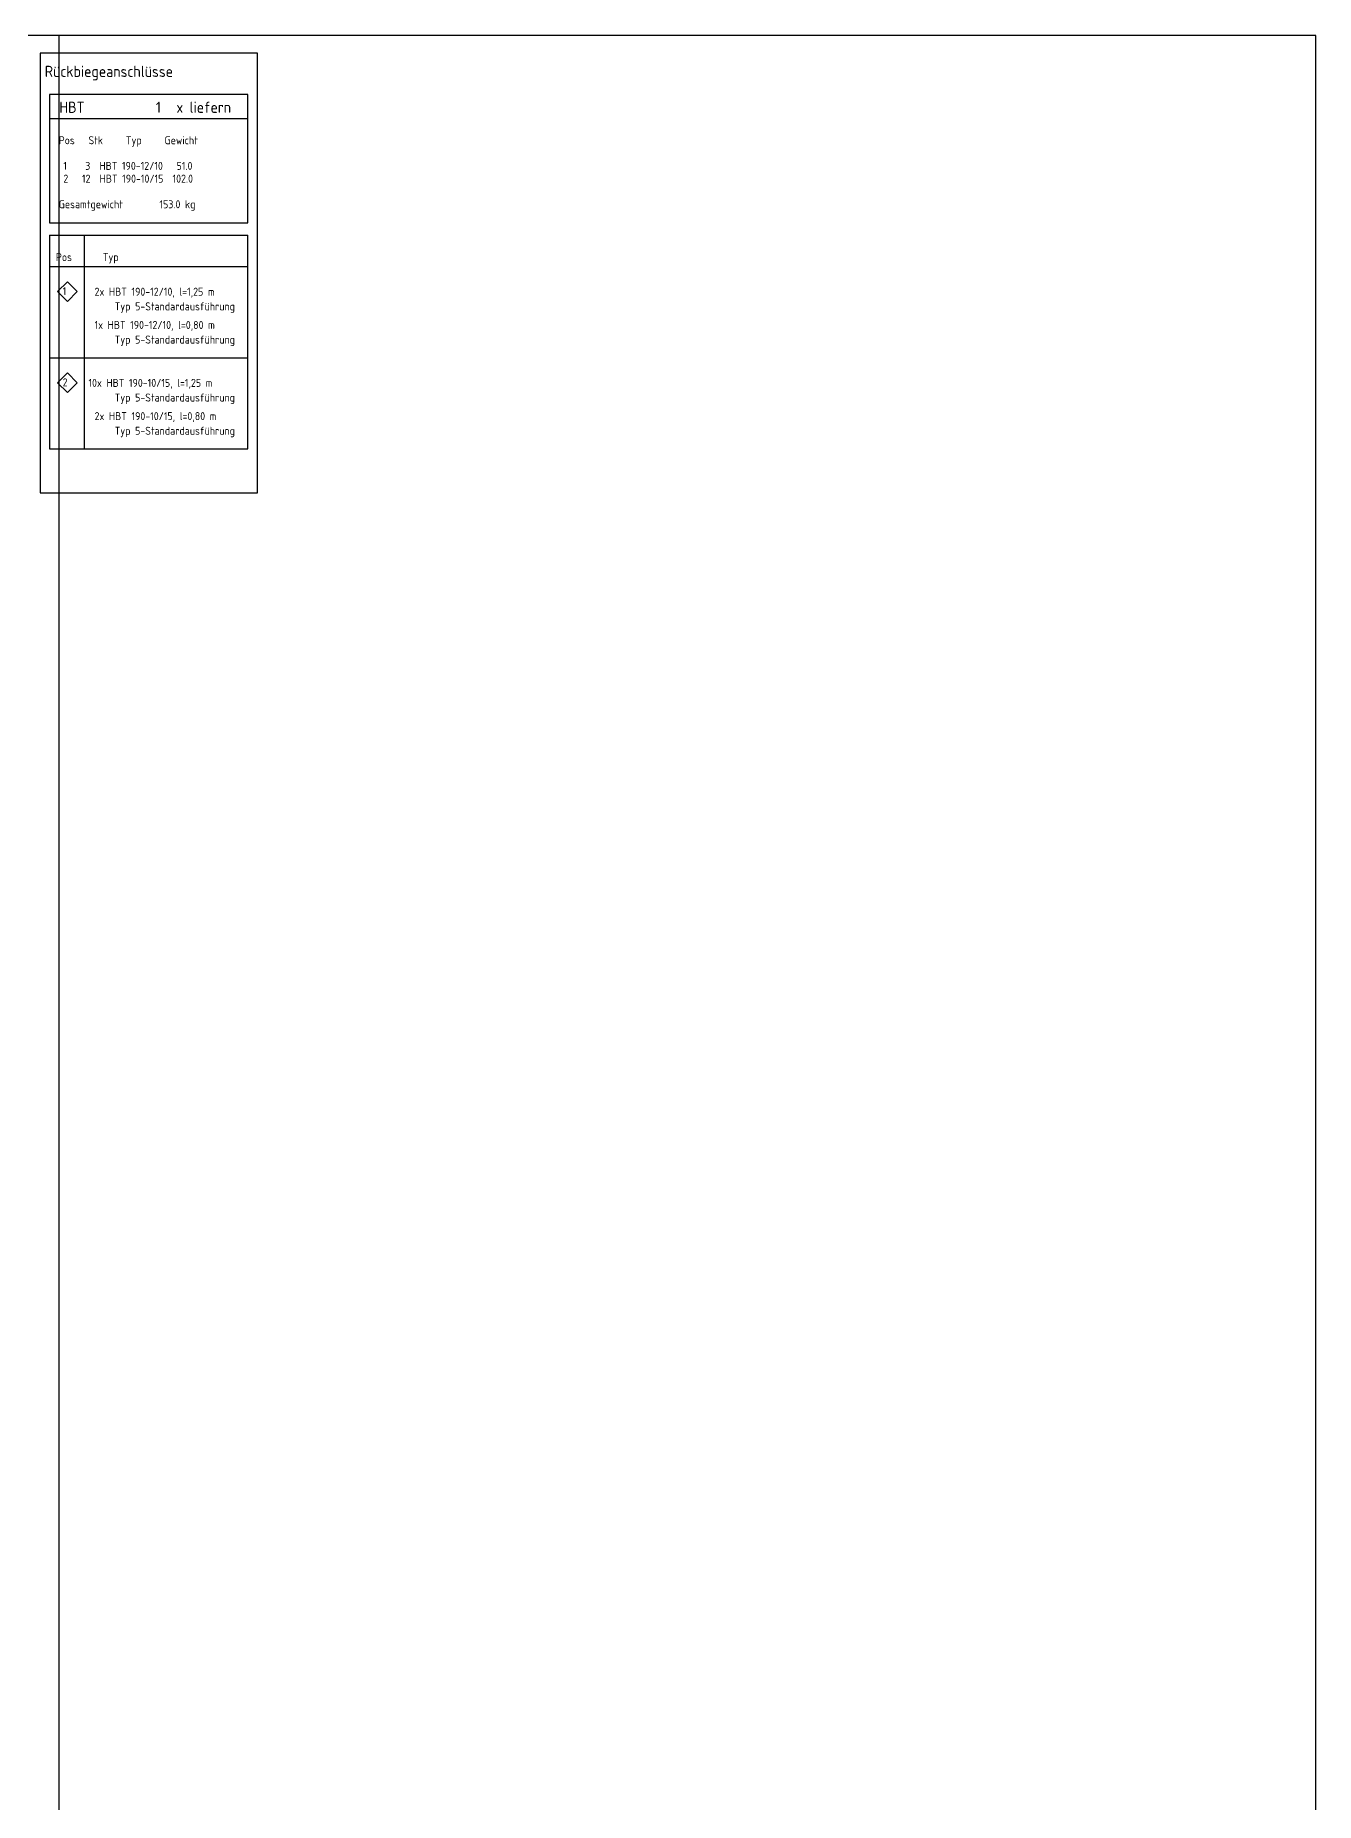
# Model space of a CAD drawing. Extents: x 399 to 532, y -4 to 185.
# Drawn here: x 464.79 to 484.8, y 35.99 to 63.6 of the extents above; entities that cross this region are included whole.
import ezdxf
from ezdxf.enums import TextEntityAlignment as Align

# ---------------------------------------------------------------- set-up
doc = ezdxf.new("R2010")
doc.units = 0
doc.header["$LTSCALE"] = 0.5
doc.header["$MEASUREMENT"] = 0
doc.linetypes.add('AUSGEZOGEN', pattern=[1000.01, 1000, 0.01])
doc.layers.add('ANSICHTSFENSTER', color=7, linetype='CONTINUOUS', plot=False)
for name, color, linetype in [('HBT', 7, 'CONTINUOUS'), ('MAT', 7, 'CONTINUOUS'), ('OBJEKT', 7, 'CONTINUOUS'), ('RND', 7, 'CONTINUOUS'), ('RND_BILD', 7, 'CONTINUOUS'), ('TEXT', 7, 'CONTINUOUS')]:
    doc.layers.add(name, color=color, linetype=linetype)
doc.styles.add('liste', font='isocp-e.shx')
doc.styles.add('TXT', font='isocp.shx')

# ---------------------------------------------------------------- blocks, each defined once
blk = doc.blocks.new('HBT_LIS1')
at = {"layer": 'HBT', "color": 1, "linetype": 'Continuous', "style": 'TXT'}
blk.add_text('HBT', height=0.35, dxfattribs=at).set_placement((0.305, 0.18))
blk.add_attdef('HBT_Z', text='', height=0.35, dxfattribs=at).set_placement((3.48, 0.181), align=Align.RIGHT)
at = {"layer": 'MAT', "color": 1, "linetype": 'Continuous', "style": 'TXT'}
blk.add_text('x liefern', height=0.35, dxfattribs=at).set_placement((5.674, 0.181), align=Align.RIGHT)

msp = doc.modelspace()

# ---------------------------------------------------------------- linework, layer by layer
at = {"layer": 'ANSICHTSFENSTER', "color": 2, "linetype": 'AUSGEZOGEN'}
msp.add_line((465.1609, 22.0535), (465.1609, 63.6035), dxfattribs=at)
msp.add_lwpolyline([(415.629, 22.0535), (484.7996, 22.0535), (484.7996, 63.6035), (415.629, 63.6035)], close=True, dxfattribs=at)
at = {"layer": 'HBT', "color": 5, "linetype": 'AUSGEZOGEN'}
msp.add_line((465.0106, 62.3018), (468.1106, 62.3018), dxfattribs=at)
at = {"layer": 'HBT', "color": 5, "linetype": 'Continuous'}
for p, q in [((465.0106, 60.4792), (468.1106, 60.4792)), ((465.0106, 60.4792), (465.0106, 57.1423)), ((468.1106, 57.1423), (468.1106, 60.4792)), ((465.0106, 57.1423), (468.1106, 57.1423))]:
    msp.add_line(p, q, dxfattribs=at)
at = {"layer": 'HBT', "color": 5, "linetype": 'AUSGEZOGEN'}
msp.add_lwpolyline([(468.1106, 62.6768), (465.0106, 62.6768), (465.0106, 60.6768), (468.1106, 60.6768), (468.1106, 62.6768)], dxfattribs=at)
at = {"layer": 'OBJEKT', "color": 7, "linetype": 'Continuous'}
msp.add_line((465.551, 60.4792), (465.551, 57.1423), dxfattribs=at)
at = {"layer": 'RND', "color": 7, "linetype": 'AUSGEZOGEN'}
for points in [[(465.4413, 59.601), (465.2875, 59.7548), (465.1337, 59.601), (465.2875, 59.4472)], [(465.4413, 58.1765), (465.2875, 58.3303), (465.1337, 58.1765), (465.2875, 58.0227)]]:
    msp.add_lwpolyline(points, close=True, dxfattribs=at)
at = {"layer": 'RND_BILD', "color": 7, "linetype": 'AUSGEZOGEN'}
msp.add_lwpolyline([(464.8616, 56.4567), (468.2595, 56.4567), (468.2595, 63.3254), (464.8616, 63.3254)], close=True, dxfattribs=at)
at = {"layer": 'TEXT', "color": 7, "linetype": 'Continuous'}
for p, q in [((465.0106, 59.9914), (468.1106, 59.9914)), ((465.0106, 58.5669), (468.1106, 58.5669))]:
    msp.add_line(p, q, dxfattribs=at)

# ---------------------------------------------------------------- block references
at = {"layer": 'HBT', "color": 7, "linetype": 'AUSGEZOGEN', "xscale": 0.5, "yscale": 0.5, "zscale": 0.5}
msp.add_blockref('HBT_LIS1', (465.0106, 62.3018), dxfattribs=at).add_auto_attribs({'HBT_Z': '1'})

# ---------------------------------------------------------------- texts
at = {"layer": 'HBT', "color": 7, "linetype": 'AUSGEZOGEN', "style": 'liste'}
for s, p in [('  Pos   Stk     Typ     Gewicht', (465.0106, 61.9018)), ('   1    3  HBT 190-12/10   51.0', (465.0106, 61.5018)), ('   2   12  HBT 190-10/15  102.0', (465.0106, 61.3018)), ('  Gesamtgewicht        153.0 kg', (465.0106, 60.9018))]:
    msp.add_text(s, height=0.125, dxfattribs=at).set_placement(p)
at = {"layer": 'HBT', "color": 7, "linetype": 'Continuous', "style": 'liste'}
for s, p in [('Pos', (465.1089, 60.0774)), ('Typ', (465.8414, 60.0774)), ('   1   ', (464.9998, 59.5439)), ('2x HBT 190-12/10, l=1,25 m', (465.713, 59.5358)), ('1x HBT 190-12/10, l=0,80 m', (465.713, 59.0163)), ('   2   ', (464.9998, 58.1194)), ('10x HBT 190-10/15, l=1,25 m', (465.6171, 58.1112)), ('2x HBT 190-10/15, l=0,80 m', (465.713, 57.5918))]:
    msp.add_text(s, height=0.125, dxfattribs=at).set_placement(p)
at = {"layer": 'TEXT', "color": 1, "linetype": 'AUSGEZOGEN', "style": 'TXT'}
msp.add_text('Rückbiegeanschlüsse', height=0.175, dxfattribs=at).set_placement((464.9344, 62.9534))
at = {"layer": 'TEXT', "color": 7, "linetype": 'Continuous', "style": 'TXT'}
for p in [(466.9675, 59.3068), (466.9675, 58.7873), (466.9675, 57.8823), (466.9675, 57.3628)]:
    msp.add_text('Typ 5-Standardausführung', height=0.125, dxfattribs=at).set_placement(p, align=Align.CENTER)

doc.saveas('drawing.dxf')
